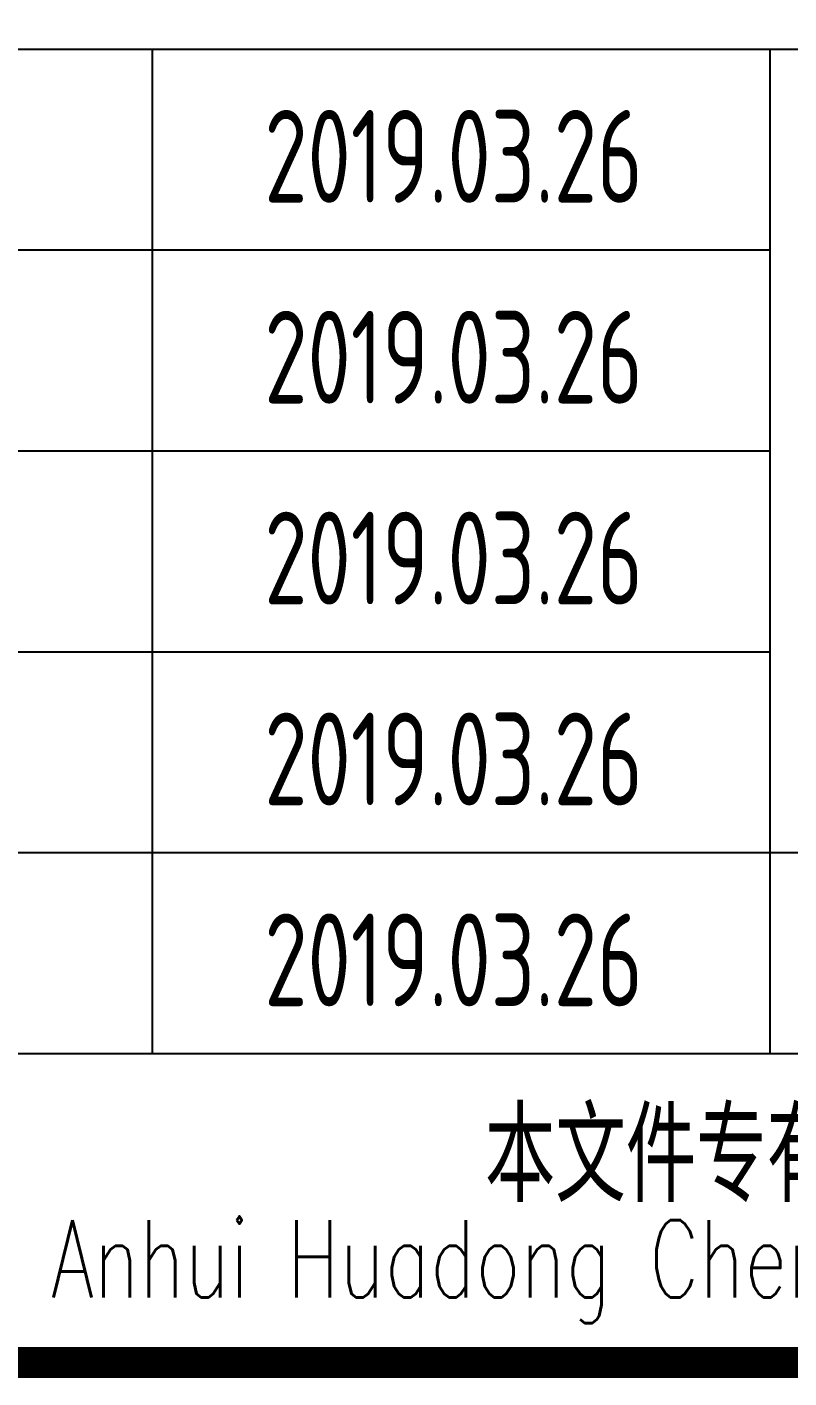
# Model space of a CAD drawing. Extents: x 5191187 to 5306989, y -468291 to -238224.
# Drawn here: x 5286740 to 5289207, y -358834 to -354463 of the extents above; entities that cross this region are included whole.
import ezdxf
from ezdxf.enums import TextEntityAlignment as Align

# ---------------------------------------------------------------- set-up
doc = ezdxf.new("R2010")
doc.units = 0
doc.header["$LTSCALE"] = 1000
doc.header["$MEASUREMENT"] = 0
doc.layers.get('0').update_dxf_attribs({"linetype": 'CONTINUOUS'})
doc.layers.add('PUB_TITLE', color=4, linetype='CONTINUOUS')
doc.styles.add('AHD', font='sceie.shx', dxfattribs={"width": 0.7, "bigfont": 'sceic.shx'})
doc.styles.add('ECEC_TQ', font='txt_l.shx', dxfattribs={"bigfont": 'hztxt_l.shx'})
doc.styles.add('sceie', font='sceie.shx', dxfattribs={"bigfont": 'sceic.shx'})

msp = doc.modelspace()

# ---------------------------------------------------------------- linework, layer by layer
for p, q in [((5283645.9, -354533.9), (5294645.9, -354533.9)), ((5287145.9, -357783.9), (5287145.9, -354533.9)), ((5287145.9, -357783.9), (5287145.9, -354533.9)), ((5289145.9, -357783.9), (5289145.9, -354533.9)), ((5289145.9, -357783.9), (5289145.9, -354533.9)), ((5283645.9, -355183.9), (5289145.9, -355183.9)), ((5283645.9, -355833.9), (5289145.9, -355833.9)), ((5283645.9, -356483.9), (5289145.9, -356483.9)), ((5283645.9, -357133.9), (5289145.9, -357133.9)), ((5289145.9, -357133.9), (5301645.9, -357133.9)), ((5283645.9, -357783.9), (5301645.9, -357783.9)), ((5283645.9, -358783.9), (5301645.9, -358783.9))]:
    msp.add_line(p, q)
at = {"layer": 'PUB_TITLE', "const_width": 100}
msp.add_lwpolyline([(5221045.9, -358783.9), (5301645.9, -358783.9), (5301645.9, -301383.9), (5221045.9, -301383.9)], close=True, dxfattribs=at)

# ---------------------------------------------------------------- texts
for s, height, style, width, p in [('2019.03.26', 300, 'AHD', 0.8, (5288120.7, -354880.6)), ('2019.03.26', 300, 'AHD', 0.8, (5288120.7, -355530.6)), ('2019.03.26', 300, 'AHD', 0.8, (5288120.7, -356180.6)), ('2019.03.26', 300, 'AHD', 0.8, (5288120.7, -356830.6)), ('2019.03.26', 300, 'AHD', 0.8, (5288120.7, -357480.6)), ('本文件专有权属安徽华东化工医药工程有限责任公司所有,未经许可不得复制或转让给第三方', 300, 'sceie', 0.8, (5292817, -358132.8)), ('The proprietary right of this document belongs to Anhui Huadong Chemical And Medical Engineering  Co.,Ltd.  and any replication or transfer to the 3rd. side is forbidden without its permission. ', 250, 'ECEC_TQ', 0.72, (5292645.9, -358483.9))]:
    msp.add_text(s, height=height, dxfattribs=dict(style=style, width=width)).set_placement(p, align=Align.MIDDLE)

doc.saveas('drawing.dxf')
